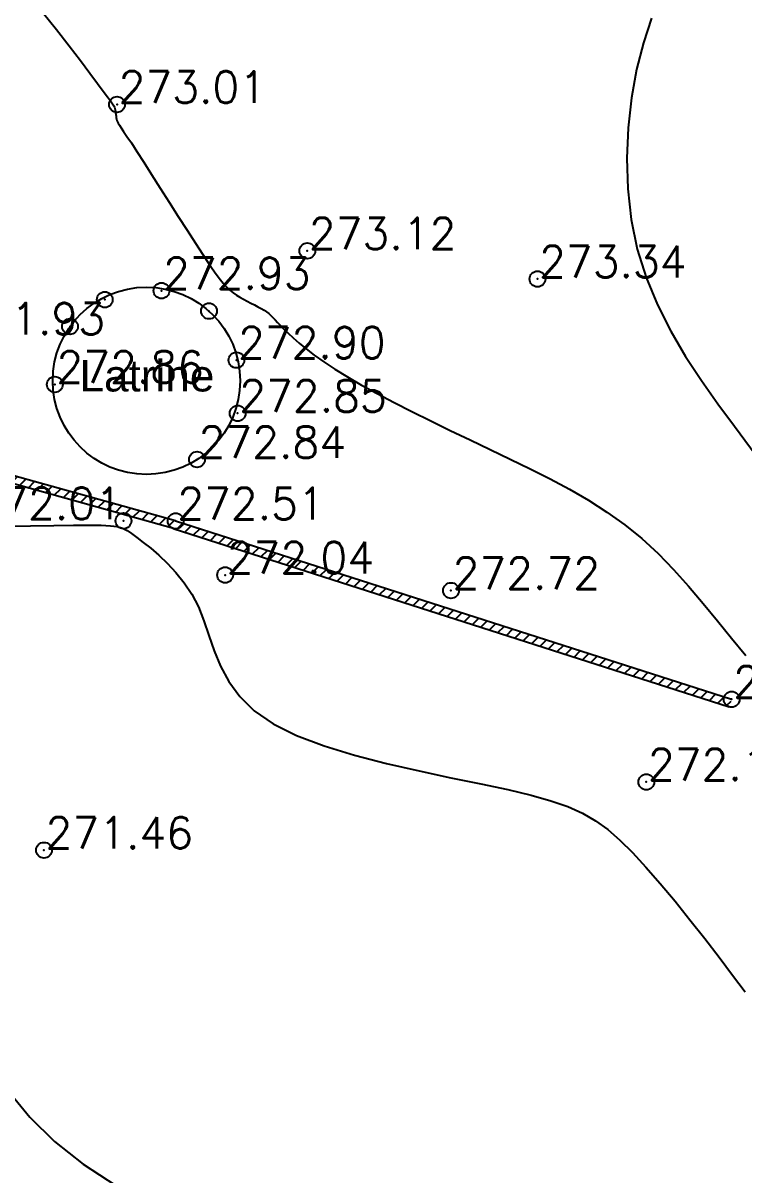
# Model space of a CAD drawing. Header units: millimetres. Extents: x 524954 to 526204, y 9523489 to 9524010.
# Drawn here: x 525415.63 to 525438.44, y 9523582.74 to 9523619.21 of the extents above; entities that cross this region are included whole.
import ezdxf
from ezdxf.enums import TextEntityAlignment as Align

# ---------------------------------------------------------------- set-up
doc = ezdxf.new("R2010")
doc.units = ezdxf.units.MM
doc.header["$PDMODE"] = 32
doc.header["$PDSIZE"] = 0.5
doc.linetypes.add('CACHE2', pattern=[4.7625, 3.175, -1.5875])
for name, color, linetype in [('Cloture', 7, 'Continuous'), ('CN_01_00', 3, 'Continuous'), ('CN_02_00', 4, 'Continuous'), ('Murs', 1, 'Continuous'), ('TopoAlt', 3, 'Continuous'), ('TOPOJIS', 7, 'Continuous'), ('Toponomie', 7, 'CACHE2')]:
    doc.layers.add(name, color=color, linetype=linetype)
doc.styles.add('Simplex 1.0', font='Simplex.shx', dxfattribs={"width": 0.99, "height": 1})
doc.styles.get("Standard").update_dxf_attribs({"font": 'arial.ttf'})
pattern_1 = [(45, (0, 0), (-0.1767766952966, 0.1767766952966), [])]

# ---------------------------------------------------------------- blocks, each defined once
blk = doc.blocks.new('TCPOINT M')
at = {"color": 0}
blk.add_point((0, 0), dxfattribs=at)
at = {"layer": 'TopoAlt', "style": 'Simplex 1.0', "width": 0.99}
blk.add_attdef('ALT', (0.15, 0.15), '', height=1, dxfattribs=at)

msp = doc.modelspace()

# ---------------------------------------------------------------- hatches: boundary and pattern name
at = {"layer": 'Murs'}
h = msp.add_hatch(dxfattribs=at)
h.set_pattern_fill('_U', color=256, scale=0.25, angle=45, style=0, pattern_type=0)
h.set_pattern_definition(pattern_1)
h.paths.add_polyline_path([(525420.456, 9523603.445), (525411.042, 9523606.07), (525410.975, 9523605.829), (525420.389, 9523603.205)])
h = msp.add_hatch(dxfattribs=at)
h.set_pattern_fill('_U', color=256, scale=0.25, angle=45, style=0, pattern_type=0)
h.set_pattern_definition(pattern_1)
h.paths.add_polyline_path([(525420.456, 9523603.445), (525438.049, 9523597.799), (525437.973, 9523597.561), (525420.38, 9523603.207)])

# ---------------------------------------------------------------- linework, layer by layer
at = {"layer": 'Cloture', "flags": 128}
for points in [[(525420.456, 9523603.445), (525411.042, 9523606.07)], [(525420.389, 9523603.205), (525410.975, 9523605.829)], [(525420.456, 9523603.445), (525438.049, 9523597.799), (525438.049, 9523597.799)], [(525420.38, 9523603.207), (525437.973, 9523597.561)]]:
    msp.add_lwpolyline(points, dxfattribs=at)
at = {"layer": 'Cloture'}
msp.add_circle((525419.531, 9523607.883), 2.964, dxfattribs=at)
at = {"layer": 'CN_01_00', "flags": 128}
for points, elevation in [([(525416.238, 9523619.557), (525416.681, 9523619.005), (525417.085, 9523618.487), (525417.441, 9523618.019), (525417.742, 9523617.619), (525417.982, 9523617.299), (525418.166, 9523617.054), (525418.303, 9523616.872), (525418.399, 9523616.741), (525418.462, 9523616.65), (525418.501, 9523616.588), (525418.522, 9523616.543), (525418.533, 9523616.504), (525418.542, 9523616.462), (525418.549, 9523616.415), (525418.555, 9523616.366), (525418.562, 9523616.315), (525418.569, 9523616.264), (525418.577, 9523616.214), (525418.587, 9523616.166), (525418.599, 9523616.122), (525418.616, 9523616.081), (525418.64, 9523616.035), (525418.677, 9523615.976), (525418.733, 9523615.893), (525418.811, 9523615.778), (525418.916, 9523615.62), (525419.055, 9523615.411), (525419.231, 9523615.14), (525419.447, 9523614.804), (525419.695, 9523614.413), (525419.966, 9523613.985), (525420.25, 9523613.537), (525420.537, 9523613.085), (525420.817, 9523612.647), (525421.08, 9523612.238), (525421.316, 9523611.876), (525421.518, 9523611.574), (525421.689, 9523611.327), (525421.835, 9523611.129), (525421.96, 9523610.971), (525422.072, 9523610.847), (525422.174, 9523610.748), (525422.274, 9523610.666), (525422.377, 9523610.596), (525422.486, 9523610.529), (525422.601, 9523610.465), (525422.719, 9523610.403), (525422.836, 9523610.343), (525422.952, 9523610.285), (525423.061, 9523610.228), (525423.163, 9523610.173), (525423.254, 9523610.119), (525423.333, 9523610.066), (525423.402, 9523610.011), (525423.467, 9523609.952), (525423.532, 9523609.887), (525423.602, 9523609.814), (525423.68, 9523609.729), (525423.772, 9523609.631), (525423.882, 9523609.518), (525424.014, 9523609.387), (525424.172, 9523609.238), (525424.361, 9523609.073), (525424.583, 9523608.89), (525424.843, 9523608.692), (525425.145, 9523608.478), (525425.493, 9523608.249), (525425.889, 9523608.005), (525426.338, 9523607.748), (525426.832, 9523607.478), (525427.367, 9523607.197), (525427.935, 9523606.909), (525428.53, 9523606.614), (525429.145, 9523606.314), (525429.773, 9523606.011), (525430.408, 9523605.708), (525431.044, 9523605.404), (525431.677, 9523605.097), (525432.303, 9523604.78), (525432.919, 9523604.45), (525433.521, 9523604.1), (525434.106, 9523603.726), (525434.67, 9523603.323), (525435.21, 9523602.886), (525435.723, 9523602.412), (525436.213, 9523601.906), (525436.686, 9523601.377), (525437.147, 9523600.833), (525437.6, 9523600.282), (525438.05, 9523599.731), (525438.504, 9523599.19)], 273), ([(525415.179, 9523585.384), (525415.837, 9523584.574), (525416.618, 9523583.805), (525417.533, 9523583.086), (525418.561, 9523582.408)], 271)]:
    msp.add_lwpolyline(points, dxfattribs=dict(at, elevation=elevation))
at = {"layer": 'CN_02_00', "flags": 128}
for points, elevation in [([(525435.512, 9523619.363), (525435.257, 9523618.586), (525435.044, 9523617.738), (525434.88, 9523616.835), (525434.774, 9523615.894), (525434.731, 9523614.929), (525434.76, 9523613.957), (525434.867, 9523612.992), (525435.06, 9523612.052), (525435.342, 9523611.148), (525435.702, 9523610.282), (525436.124, 9523609.451), (525436.594, 9523608.654), (525437.096, 9523607.888), (525437.617, 9523607.152), (525438.14, 9523606.444), (525438.65, 9523605.761), (525439.136, 9523605.103), (525439.581, 9523604.491)], 274), ([(525415.059, 9523603.281), (525415.866, 9523603.29), (525416.599, 9523603.301), (525417.225, 9523603.311), (525417.722, 9523603.316), (525418.103, 9523603.312), (525418.39, 9523603.296), (525418.607, 9523603.265), (525418.776, 9523603.216), (525418.921, 9523603.144), (525419.064, 9523603.048), (525419.228, 9523602.924), (525419.43, 9523602.768), (525419.666, 9523602.58), (525419.924, 9523602.359), (525420.195, 9523602.103), (525420.466, 9523601.813), (525420.727, 9523601.486), (525420.968, 9523601.123), (525421.178, 9523600.722), (525421.352, 9523600.285), (525421.51, 9523599.82), (525421.676, 9523599.337), (525421.878, 9523598.847), (525422.139, 9523598.361), (525422.486, 9523597.888), (525422.944, 9523597.439), (525423.539, 9523597.026), (525424.285, 9523596.654), (525425.157, 9523596.324), (525426.118, 9523596.03), (525427.131, 9523595.767), (525428.16, 9523595.531), (525429.168, 9523595.317), (525430.117, 9523595.122), (525430.973, 9523594.94), (525431.706, 9523594.766), (525432.329, 9523594.59), (525432.863, 9523594.403), (525433.328, 9523594.195), (525433.745, 9523593.955), (525434.134, 9523593.674), (525434.517, 9523593.341), (525434.913, 9523592.946), (525435.34, 9523592.483), (525435.792, 9523591.964), (525436.258, 9523591.405), (525436.73, 9523590.82), (525437.198, 9523590.225), (525437.651, 9523589.636), (525438.08, 9523589.068), (525438.475, 9523588.537)], 272)]:
    msp.add_lwpolyline(points, dxfattribs=dict(at, elevation=elevation))

# ---------------------------------------------------------------- block references
at = {"layer": 'TOPOJIS'}
ref = msp.add_blockref('TCPOINT M', (525418.601, 9523616.63, 273.01), dxfattribs=at)
ref.add_attrib('ALT', '273.01', (525418.651, 9523616.68, 273.01), dxfattribs={"layer": 'TopoAlt', "height": 1, "style": 'Simplex 1.0', "width": 0.99})
ref = msp.add_blockref('TCPOINT M', (525424.622, 9523611.995, 273.12), dxfattribs=at)
ref.add_attrib('ALT', '273.12', (525424.672, 9523612.045, 273.12), dxfattribs={"layer": 'TopoAlt', "height": 1, "style": 'Simplex 1.0', "width": 0.99})
ref = msp.add_blockref('TCPOINT M', (525431.905, 9523611.106, 273.34), dxfattribs=at)
ref.add_attrib('ALT', '273.34', (525431.955, 9523611.156, 273.34), dxfattribs={"layer": 'TopoAlt', "height": 1, "style": 'Simplex 1.0', "width": 0.99})
ref = msp.add_blockref('TCPOINT M', (525420.008, 9523610.735, 272.93), dxfattribs=at)
ref.add_attrib('ALT', '272.93', (525420.058, 9523610.785, 272.93), dxfattribs={"layer": 'TopoAlt', "height": 1, "style": 'Simplex 1.0', "width": 0.99})
for p in [(525418.213, 9523610.451, 272.9), (525421.511, 9523610.09, 272.96), (525417.115, 9523609.599, 272.89)]:
    msp.add_blockref('TCPOINT M', p, dxfattribs=at)
ref = msp.add_blockref('TCPOINT M', (525413.505, 9523609.299, 271.93), dxfattribs=at)
ref.add_attrib('ALT', '271.93', (525413.555, 9523609.349, 271.93), dxfattribs={"layer": 'TopoAlt', "height": 1, "style": 'Simplex 1.0', "width": 0.99})
ref = msp.add_blockref('TCPOINT M', (525422.379, 9523608.538, 272.9), dxfattribs=at)
ref.add_attrib('ALT', '272.90', (525422.429, 9523608.588, 272.9), dxfattribs={"layer": 'TopoAlt', "height": 1, "style": 'Simplex 1.0', "width": 0.99})
ref = msp.add_blockref('TCPOINT M', (525416.634, 9523607.767, 272.86), dxfattribs=at)
ref.add_attrib('ALT', '272.86', (525416.684, 9523607.817, 272.86), dxfattribs={"layer": 'TopoAlt', "height": 1, "style": 'Simplex 1.0', "width": 0.99})
ref = msp.add_blockref('TCPOINT M', (525422.418, 9523606.854, 272.85), dxfattribs=at)
ref.add_attrib('ALT', '272.85', (525422.468, 9523606.905, 272.85), dxfattribs={"layer": 'TopoAlt', "height": 1, "style": 'Simplex 1.0', "width": 0.99})
ref = msp.add_blockref('TCPOINT M', (525421.132, 9523605.389, 272.84), dxfattribs=at)
ref.add_attrib('ALT', '272.84', (525421.182, 9523605.439, 272.84), dxfattribs={"layer": 'TopoAlt', "height": 1, "style": 'Simplex 1.0', "width": 0.99})
ref = msp.add_blockref('TCPOINT M', (525418.804, 9523603.45, 272.01), dxfattribs=at)
ref.add_attrib('ALT', '272.01', dxfattribs={"layer": 'TopoAlt', "height": 1, "style": 'Simplex 1.0', "width": 0.99}).set_placement((525418.754, 9523603.5, 272.01), align=Align.RIGHT)
ref = msp.add_blockref('TCPOINT M', (525420.456, 9523603.445, 272.51), dxfattribs=at)
ref.add_attrib('ALT', '272.51', (525420.506, 9523603.495, 272.51), dxfattribs={"layer": 'TopoAlt', "height": 1, "style": 'Simplex 1.0', "width": 0.99})
ref = msp.add_blockref('TCPOINT M', (525422.021, 9523601.733, 272.04), dxfattribs=at)
ref.add_attrib('ALT', '272.04', (525422.071, 9523601.783, 272.04), dxfattribs={"layer": 'TopoAlt', "height": 1, "style": 'Simplex 1.0', "width": 0.99})
ref = msp.add_blockref('TCPOINT M', (525429.169, 9523601.241, 272.72), dxfattribs=at)
ref.add_attrib('ALT', '272.72', (525429.219, 9523601.291, 272.72), dxfattribs={"layer": 'TopoAlt', "height": 1, "style": 'Simplex 1.0', "width": 0.99})
ref = msp.add_blockref('TCPOINT M', (525438.049, 9523597.799, 272.76), dxfattribs=at)
ref.add_attrib('ALT', '272.76', (525438.099, 9523597.849, 272.76), dxfattribs={"layer": 'TopoAlt', "height": 1, "style": 'Simplex 1.0', "width": 0.99})
ref = msp.add_blockref('TCPOINT M', (525435.35, 9523595.183, 272.1), dxfattribs=at)
ref.add_attrib('ALT', '272.10', (525435.4, 9523595.233, 272.1), dxfattribs={"layer": 'TopoAlt', "height": 1, "style": 'Simplex 1.0', "width": 0.99})
ref = msp.add_blockref('TCPOINT M', (525416.289, 9523593.021, 271.46), dxfattribs=at)
ref.add_attrib('ALT', '271.46', (525416.339, 9523593.071, 271.46), dxfattribs={"layer": 'TopoAlt', "height": 1, "style": 'Simplex 1.0', "width": 0.99})

# ---------------------------------------------------------------- texts
at = {"layer": 'Toponomie', "insert": (525398.206, 9523608.545), "char_height": 1, "width": 42.68298, "attachment_point": 1}
msp.add_mtext('\\pxqc;Latrine', dxfattribs=at)

doc.saveas('drawing.dxf')
